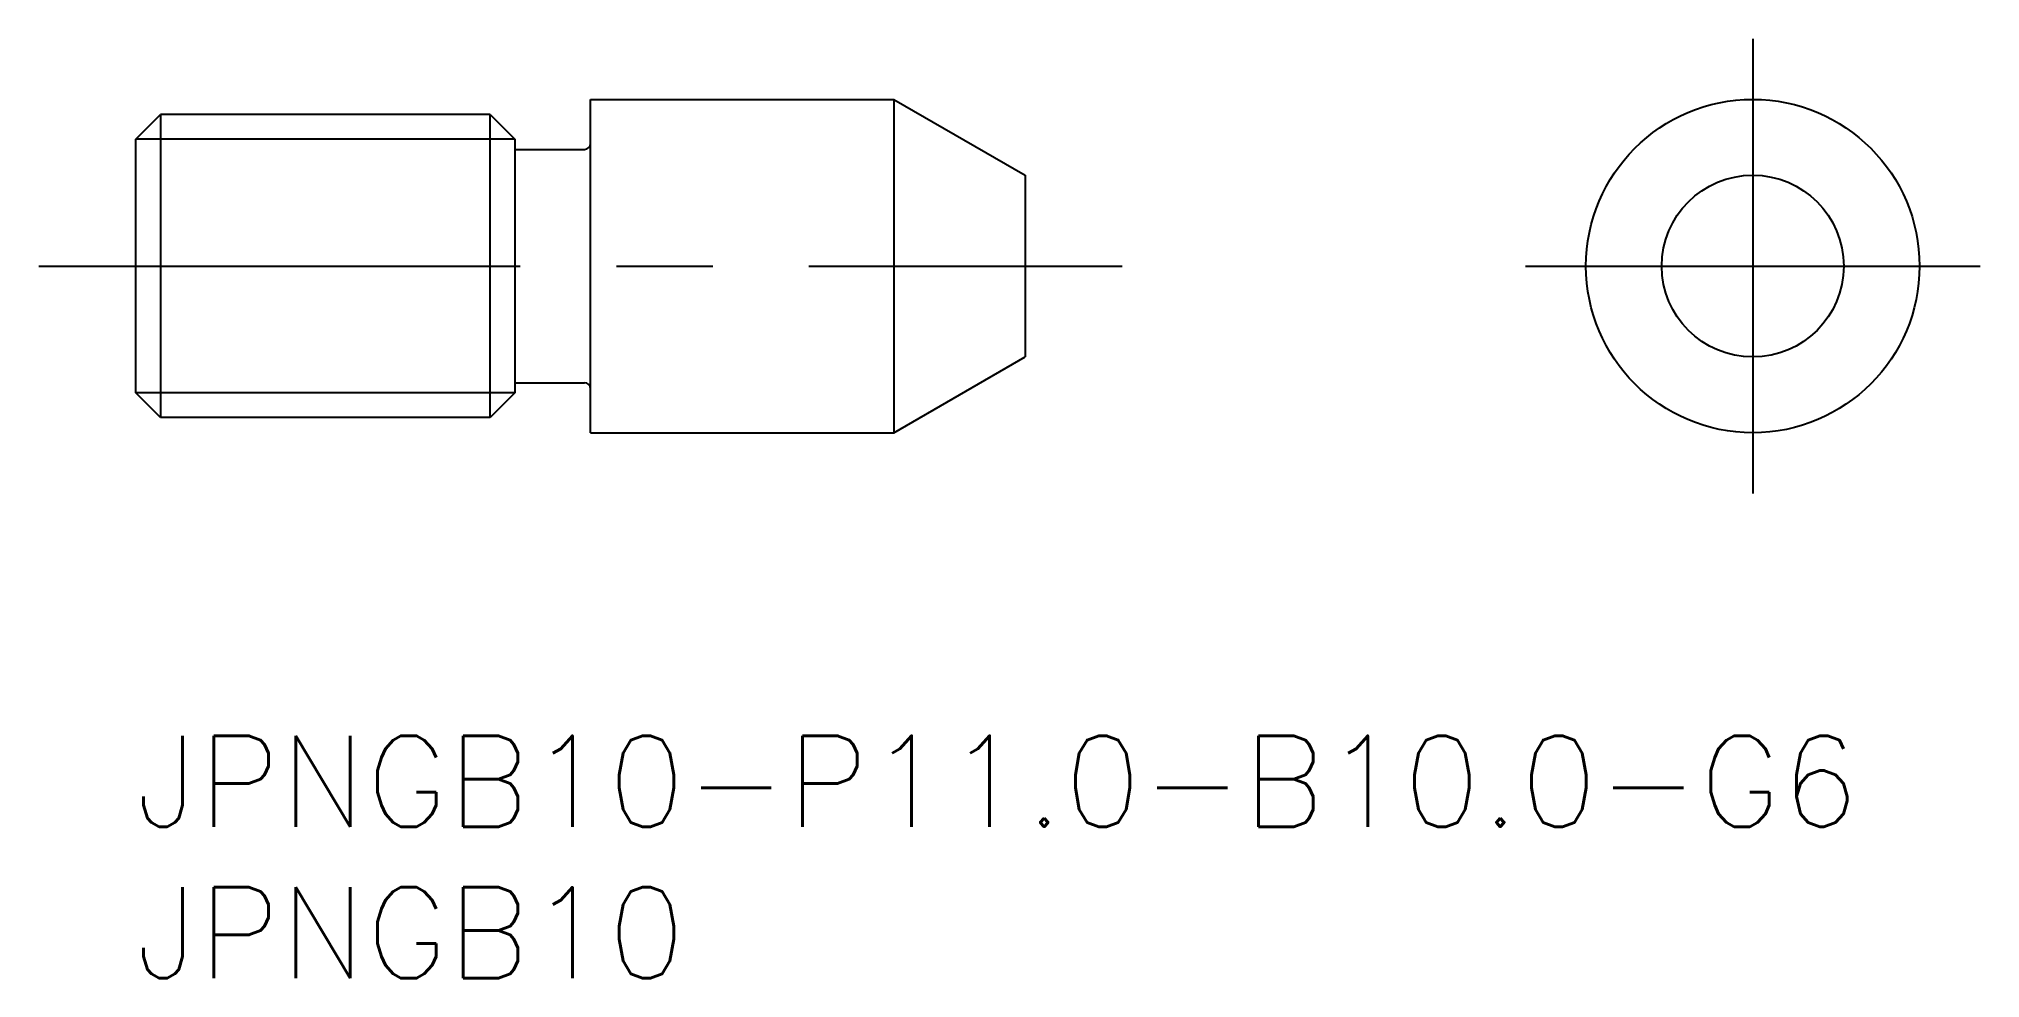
# Model space of a CAD drawing. Extents: x -3.2 to 60.8, y -8 to 23.
import ezdxf

# ---------------------------------------------------------------- set-up
doc = ezdxf.new("R2010")
doc.units = 0
doc.header["$LTSCALE"] = 0.5
doc.linetypes.add('CENTER', pattern=[50.8, 31.75, -6.35, 6.35, -6.35])
for name, color, linetype in [('MSM_CENTER', 1, 'CENTER'), ('MSM_CONTINUOUS', 7, 'CONTINUOUS'), ('MSM_NARROW', 5, 'CONTINUOUS'), ('MSM_PART_NUMBER', 7, 'CONTINUOUS')]:
    doc.layers.add(name, color=color, linetype=linetype)
doc.styles.get("Standard").update_dxf_attribs({"font": 'txt.shx', "height": 3, "bigfont": 'bigfont.shx'})

# ---------------------------------------------------------------- blocks, each defined once
blk = doc.blocks.new('*U2')
at = {"layer": 'MSM_PART_NUMBER'}
blk.add_text('JPNGB10-P11.0-B10.0-G6', height=3, dxfattribs=at).set_placement((0, -3))
blk = doc.blocks.new('*U3')
at = {"layer": 'MSM_PART_NUMBER'}
blk.add_text('JPNGB10', height=3, dxfattribs=at).set_placement((0, -8))

msp = doc.modelspace()

# ---------------------------------------------------------------- linework, layer by layer
at = {"layer": 'MSM_CENTER'}
for p, q in [((53.327, 23), (53.327, 8)), ((-3.2, 15.5), (32.53, 15.5)), ((45.827, 15.5), (60.827, 15.5))]:
    msp.add_line(p, q, dxfattribs=at)
at = {"layer": 'MSM_CONTINUOUS'}
for p, q in [((0, 19.688), (0.812, 20.5)), ((11.688, 20.5), (0.812, 20.5)), ((0.812, 20.5), (0.812, 10.5)), ((11.688, 10.5), (11.688, 20.5)), ((11.688, 20.5), (12.5, 19.688)), ((15, 21), (25, 21)), ((15, 10), (15, 21)), ((25, 21), (25, 10)), ((25, 21), (29.33, 18.5)), ((0, 11.312), (0, 19.688)), ((12.5, 19.688), (12.5, 11.312)), ((12.5, 19.35), (14.8, 19.35)), ((29.33, 18.5), (29.33, 12.5)), ((25, 10), (29.33, 12.5)), ((12.5, 11.65), (14.8, 11.65)), ((0.812, 10.5), (0, 11.312)), ((12.5, 11.312), (11.688, 10.5)), ((11.688, 10.5), (0.812, 10.5)), ((15, 10), (25, 10))]:
    msp.add_line(p, q, dxfattribs=at)
for radius in [5.5, 3]:
    msp.add_circle((53.327, 15.5), radius, dxfattribs=at)
for centre, start, end in [((14.8, 19.55), 270, 0), ((14.8, 11.45), 0, 90)]:
    msp.add_arc(centre, 0.2, start, end, dxfattribs=at)
at = {"layer": 'MSM_NARROW'}
for p, q in [((12.5, 19.688), (0, 19.688)), ((12.5, 11.312), (0, 11.312))]:
    msp.add_line(p, q, dxfattribs=at)

# ---------------------------------------------------------------- block references
at = {"layer": 'MSM_CONTINUOUS'}
for name in ['*U2', '*U3']:
    msp.add_blockref(name, (0, 0), dxfattribs=at)

doc.saveas('drawing.dxf')
